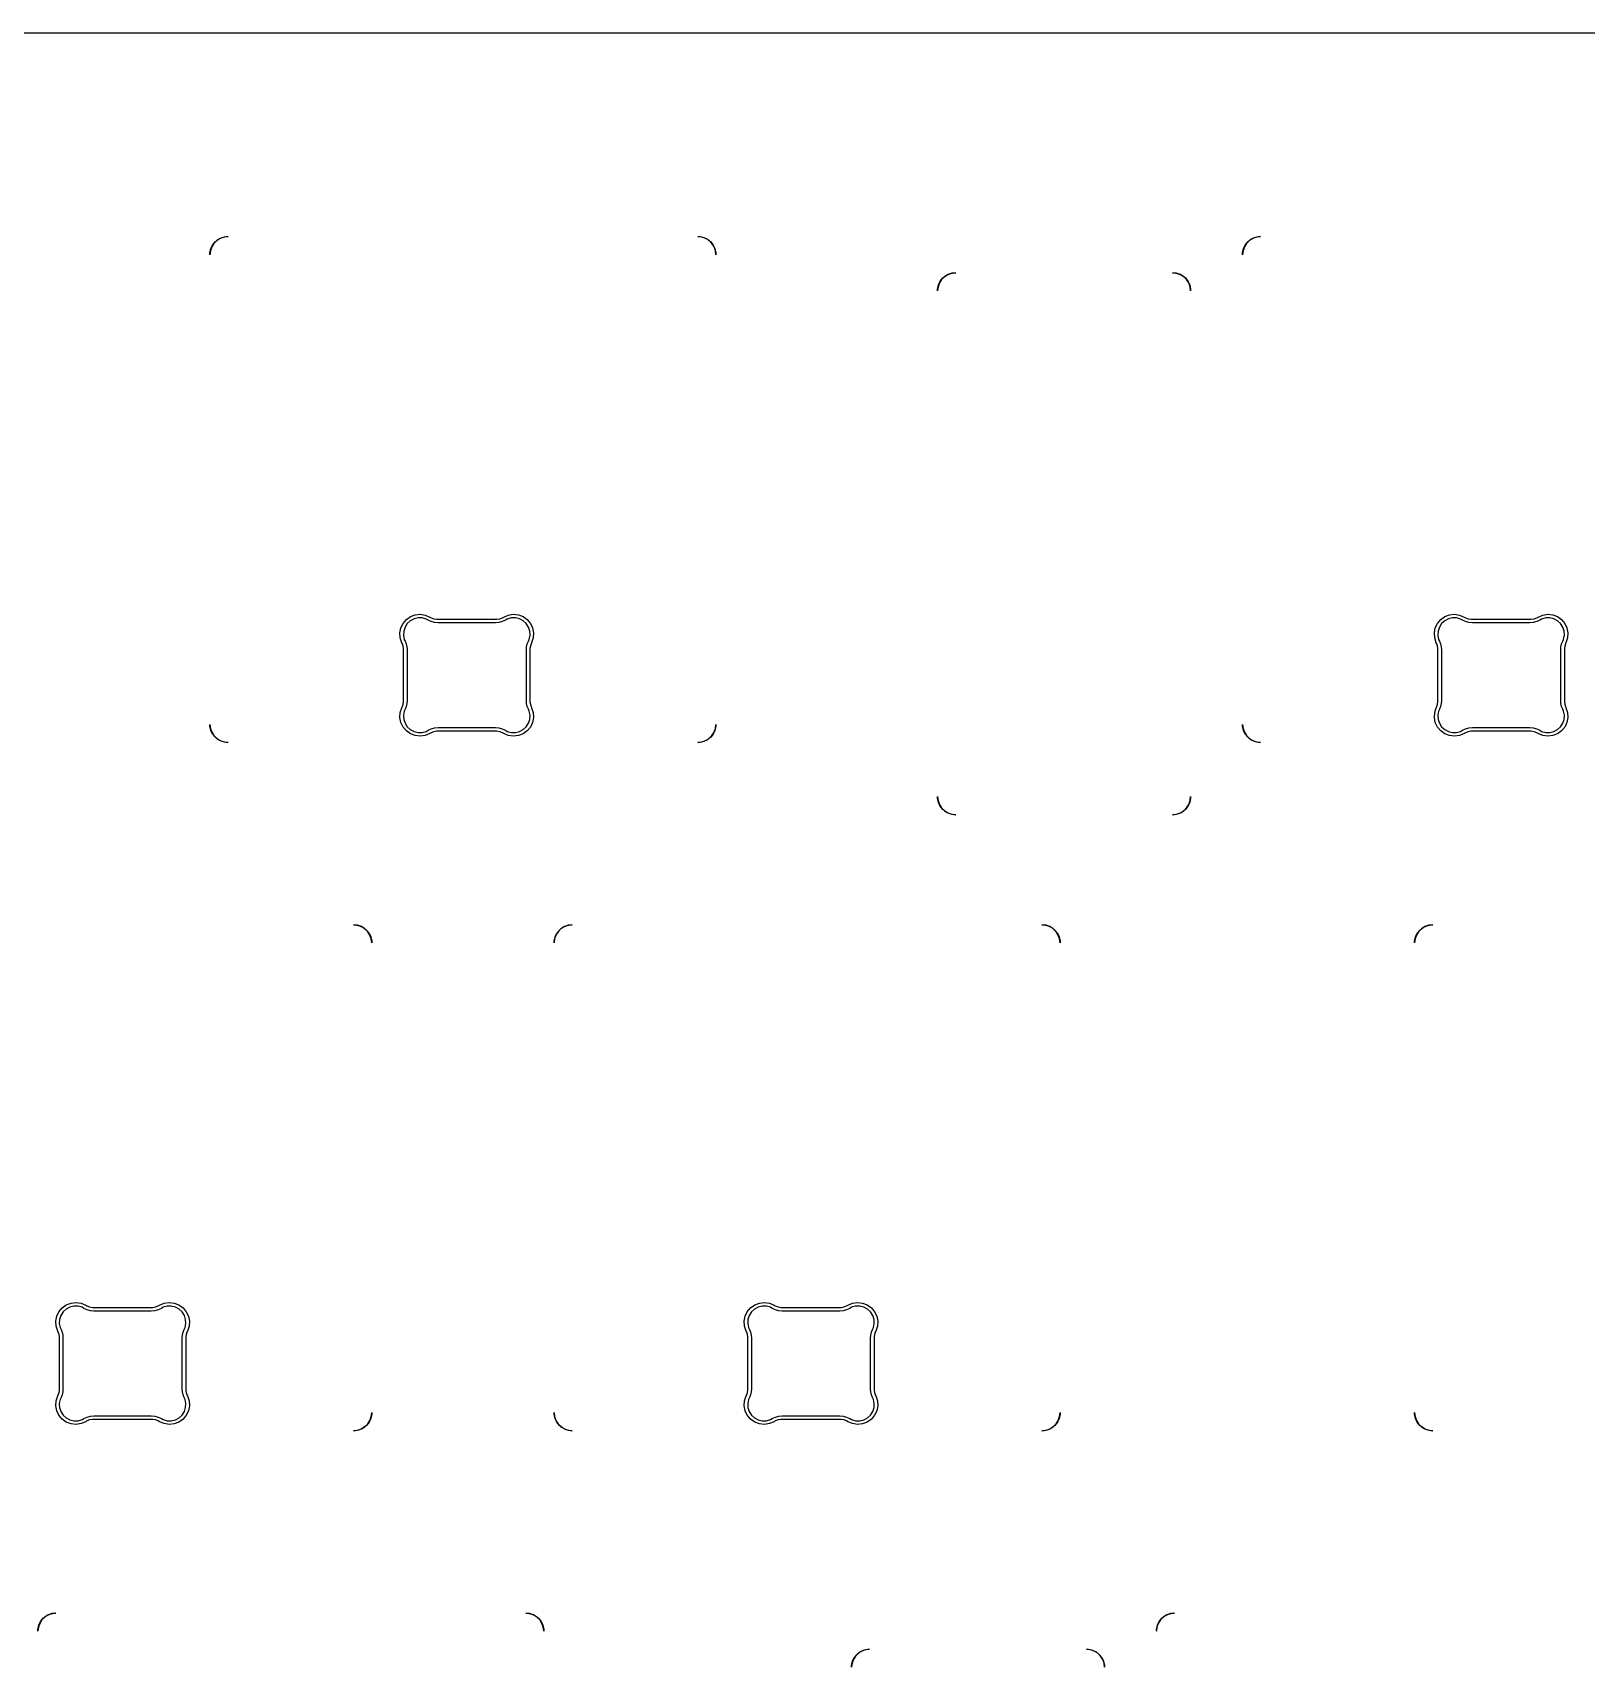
# Model space of a CAD drawing. Header units: millimetres. Extents: x -23 to 317, y -152 to -52.
# Drawn here: x 233.34 to 276.34, y -96.78 to -51.53 of the extents above; entities that cross this region are included whole.
import ezdxf

# ---------------------------------------------------------------- set-up
doc = ezdxf.new("R2010")
doc.units = ezdxf.units.MM
doc.layers.add('Edge.Cuts', color=40, linetype='CONTINUOUS', true_color=0xfabd2f)

msp = doc.modelspace()

# ---------------------------------------------------------------- linework, layer by layer
at = {"layer": 'Edge.Cuts', "linetype": 'CONTINUOUS'}
for p, q in [((-23.4, -51.535), (317.4, -51.535)), ((317.395, -51.545), (-23.395, -51.545)), ((238.275072, -57.513816), (238.323959, -57.412301)), ((238.359085, -57.368255), (238.299516, -57.463058)), ((238.323959, -57.412301), (238.39421, -57.32421)), ((238.438255, -57.289085), (238.359085, -57.368255)), ((238.39421, -57.32421), (238.482301, -57.253959)), ((238.533058, -57.229516), (238.438255, -57.289085)), ((238.482301, -57.253959), (238.583816, -57.205072)), ((238.63874, -57.192536), (238.533058, -57.229516)), ((238.583816, -57.205072), (238.693664, -57.18)), ((238.75, -57.18), (238.63874, -57.192536)), ((238.693664, -57.18), (238.75, -57.18)), ((251.86126, -57.192536), (251.75, -57.18)), ((251.75, -57.18), (251.806336, -57.18)), ((251.806336, -57.18), (251.916184, -57.205072)), ((251.966942, -57.229516), (251.86126, -57.192536)), ((251.916184, -57.205072), (252.017699, -57.253959)), ((252.061745, -57.289085), (251.966942, -57.229516)), ((252.017699, -57.253959), (252.10579, -57.32421)), ((252.140915, -57.368255), (252.061745, -57.289085)), ((252.10579, -57.32421), (252.176041, -57.412301)), ((252.200484, -57.463058), (252.140915, -57.368255)), ((252.176041, -57.412301), (252.224928, -57.513816)), ((266.850072, -57.513816), (266.898959, -57.412301)), ((266.934085, -57.368255), (266.874516, -57.463058)), ((266.898959, -57.412301), (266.96921, -57.32421)), ((267.013255, -57.289085), (266.934085, -57.368255)), ((266.96921, -57.32421), (267.057301, -57.253959)), ((267.108058, -57.229516), (267.013255, -57.289085)), ((267.057301, -57.253959), (267.158816, -57.205072)), ((267.21374, -57.192536), (267.108058, -57.229516)), ((267.158816, -57.205072), (267.268664, -57.18)), ((267.325, -57.18), (267.21374, -57.192536)), ((267.268664, -57.18), (267.325, -57.18)), ((238.25, -57.623664), (238.275072, -57.513816)), ((238.262536, -57.56874), (238.25, -57.68)), ((238.25, -57.68), (238.25, -57.623664)), ((238.299516, -57.463058), (238.262536, -57.56874)), ((252.237464, -57.56874), (252.200484, -57.463058)), ((252.224928, -57.513816), (252.25, -57.623664)), ((252.25, -57.68), (252.237464, -57.56874)), ((252.25, -57.623664), (252.25, -57.68)), ((266.825, -57.623664), (266.850072, -57.513816)), ((266.837536, -57.56874), (266.825, -57.68)), ((266.825, -57.68), (266.825, -57.623664)), ((266.874516, -57.463058), (266.837536, -57.56874)), ((258.460959, -58.412301), (258.53121, -58.32421)), ((258.575255, -58.289085), (258.496085, -58.368255)), ((258.53121, -58.32421), (258.619301, -58.253959)), ((258.670058, -58.229516), (258.575255, -58.289085)), ((258.619301, -58.253959), (258.720816, -58.205072)), ((258.77574, -58.192536), (258.670058, -58.229516)), ((258.720816, -58.205072), (258.830664, -58.18)), ((258.887, -58.18), (258.77574, -58.192536)), ((258.830664, -58.18), (258.887, -58.18)), ((264.99826, -58.192536), (264.887, -58.18)), ((264.887, -58.18), (264.943336, -58.18)), ((264.943336, -58.18), (265.053184, -58.205072)), ((265.103942, -58.229516), (264.99826, -58.192536)), ((265.053184, -58.205072), (265.154699, -58.253959)), ((265.198745, -58.289085), (265.103942, -58.229516)), ((265.154699, -58.253959), (265.24279, -58.32421)), ((265.277915, -58.368255), (265.198745, -58.289085)), ((265.24279, -58.32421), (265.313041, -58.412301)), ((258.387, -58.623664), (258.412072, -58.513816)), ((258.399536, -58.56874), (258.387, -58.68)), ((258.387, -58.68), (258.387, -58.623664)), ((258.436516, -58.463058), (258.399536, -58.56874)), ((258.412072, -58.513816), (258.460959, -58.412301)), ((258.496085, -58.368255), (258.436516, -58.463058)), ((265.337484, -58.463058), (265.277915, -58.368255)), ((265.313041, -58.412301), (265.361928, -58.513816)), ((265.374464, -58.56874), (265.337484, -58.463058)), ((265.361928, -58.513816), (265.387, -58.623664)), ((265.387, -58.68), (265.374464, -58.56874)), ((265.387, -58.623664), (265.387, -58.68)), ((243.594179, -67.886301), (243.684019, -67.77922)), ((243.684019, -67.77922), (243.79795, -67.698244)), ((243.794262, -67.813692), (243.709552, -67.89187)), ((243.895943, -67.759393), (243.794262, -67.813692)), ((243.79795, -67.698244), (243.928614, -67.648603)), ((244.008028, -67.732479), (243.895943, -67.759393)), ((243.928614, -67.648603), (244.067572, -67.633502)), ((244.123279, -67.734688), (244.008028, -67.732479)), ((244.067572, -67.633502), (244.205849, -67.653917)), ((244.23425, -67.765878), (244.123279, -67.734688)), ((244.205849, -67.653917), (244.334515, -67.70853)), ((244.284063, -67.79487), (244.23425, -67.765878)), ((244.371638, -67.836172), (244.284063, -67.79487)), ((244.334515, -67.70853), (244.368862, -67.72856)), ((244.368862, -67.72856), (244.443495, -67.756019)), ((244.465098, -67.861476), (244.371638, -67.836172)), ((244.443495, -67.756019), (244.521786, -67.769964)), ((244.561539, -67.869998), (244.465098, -67.861476)), ((244.521786, -67.769964), (244.561547, -67.769999)), ((244.561547, -67.769999), (244.56155, -67.77)), ((244.56155, -67.77), (246.150453, -67.77)), ((246.150453, -67.77), (246.190214, -67.769965)), ((246.246902, -67.861477), (246.150453, -67.87)), ((246.190214, -67.769965), (246.268505, -67.75602)), ((246.340362, -67.836173), (246.246902, -67.861477)), ((246.268505, -67.75602), (246.343138, -67.728561)), ((246.427937, -67.794871), (246.340362, -67.836173)), ((246.343138, -67.728561), (246.377485, -67.708531)), ((246.377485, -67.708531), (246.506151, -67.653918)), ((246.47775, -67.765879), (246.427937, -67.794871)), ((246.588721, -67.734689), (246.47775, -67.765879)), ((246.506151, -67.653918), (246.644428, -67.633503)), ((246.703971, -67.73248), (246.588721, -67.734689)), ((246.644428, -67.633503), (246.783386, -67.648604)), ((246.816057, -67.759394), (246.703971, -67.73248)), ((246.783386, -67.648604), (246.91405, -67.698245)), ((246.917738, -67.813693), (246.816057, -67.759394)), ((246.91405, -67.698245), (247.027981, -67.779221)), ((247.002448, -67.89187), (246.917738, -67.813693)), ((247.027981, -67.779221), (247.11782, -67.886302)), ((272.219179, -67.886301), (272.309019, -67.77922)), ((272.309019, -67.77922), (272.42295, -67.698244)), ((272.419262, -67.813692), (272.334552, -67.89187)), ((272.520943, -67.759393), (272.419262, -67.813692)), ((272.42295, -67.698244), (272.553614, -67.648603)), ((272.633028, -67.732479), (272.520943, -67.759393)), ((272.553614, -67.648603), (272.692572, -67.633502)), ((272.748279, -67.734688), (272.633028, -67.732479)), ((272.692572, -67.633502), (272.830849, -67.653917)), ((272.85925, -67.765878), (272.748279, -67.734688)), ((272.830849, -67.653917), (272.959515, -67.70853)), ((272.909063, -67.79487), (272.85925, -67.765878)), ((272.996638, -67.836172), (272.909063, -67.79487)), ((272.959515, -67.70853), (272.993862, -67.72856)), ((272.993862, -67.72856), (273.068495, -67.756019)), ((273.090098, -67.861476), (272.996638, -67.836172)), ((273.068495, -67.756019), (273.146786, -67.769964)), ((273.186539, -67.869998), (273.090098, -67.861476)), ((273.146786, -67.769964), (273.186547, -67.769999)), ((273.186547, -67.769999), (273.18655, -67.77)), ((273.18655, -67.77), (274.775453, -67.77)), ((274.775453, -67.77), (274.815214, -67.769965)), ((274.871902, -67.861477), (274.775453, -67.87)), ((274.815214, -67.769965), (274.893505, -67.75602)), ((274.965362, -67.836173), (274.871902, -67.861477)), ((274.893505, -67.75602), (274.968138, -67.728561)), ((275.052937, -67.794871), (274.965362, -67.836173)), ((274.968138, -67.728561), (275.002485, -67.708531)), ((275.002485, -67.708531), (275.131151, -67.653918)), ((275.10275, -67.765879), (275.052937, -67.794871)), ((275.213721, -67.734689), (275.10275, -67.765879)), ((275.131151, -67.653918), (275.269428, -67.633503)), ((275.328971, -67.73248), (275.213721, -67.734689)), ((275.269428, -67.633503), (275.408386, -67.648604)), ((275.441057, -67.759394), (275.328971, -67.73248)), ((275.408386, -67.648604), (275.53905, -67.698245)), ((275.542738, -67.813693), (275.441057, -67.759394)), ((275.53905, -67.698245), (275.652981, -67.779221)), ((275.627448, -67.89187), (275.542738, -67.813693)), ((275.652981, -67.779221), (275.74282, -67.886302)), ((243.508054, -68.149873), (243.534234, -68.01257)), ((243.517331, -68.289341), (243.508054, -68.149873)), ((243.561465, -68.421967), (243.517331, -68.289341)), ((243.534234, -68.01257), (243.594179, -67.886301)), ((243.611481, -68.098447), (243.604454, -68.213504)), ((243.604454, -68.213504), (243.626658, -68.326616)), ((243.647284, -67.988876), (243.611481, -68.098447)), ((243.709552, -67.89187), (243.647284, -67.988876)), ((244.561548, -67.87), (244.561539, -67.869998)), ((246.150453, -67.87), (244.561548, -67.87)), ((247.064715, -67.988877), (247.002448, -67.89187)), ((247.100519, -68.098447), (247.064715, -67.988877)), ((247.085342, -68.326616), (247.107546, -68.213504)), ((247.107546, -68.213504), (247.100519, -68.098447)), ((247.11782, -67.886302), (247.177766, -68.012571)), ((247.194669, -68.289341), (247.150536, -68.421967)), ((247.177766, -68.012571), (247.203946, -68.149873)), ((247.203946, -68.149873), (247.194669, -68.289341)), ((272.133054, -68.149873), (272.159234, -68.01257)), ((272.142331, -68.289341), (272.133054, -68.149873)), ((272.186465, -68.421967), (272.142331, -68.289341)), ((272.159234, -68.01257), (272.219179, -67.886301)), ((272.236481, -68.098447), (272.229454, -68.213504)), ((272.229454, -68.213504), (272.251658, -68.326616)), ((272.272284, -67.988876), (272.236481, -68.098447)), ((272.334552, -67.89187), (272.272284, -67.988876)), ((273.186548, -67.87), (273.186539, -67.869998)), ((274.775453, -67.87), (273.186548, -67.87)), ((275.689715, -67.988877), (275.627448, -67.89187)), ((275.725519, -68.098447), (275.689715, -67.988877)), ((275.710342, -68.326616), (275.732546, -68.213504)), ((275.732546, -68.213504), (275.725519, -68.098447)), ((275.74282, -67.886302), (275.802766, -68.012571)), ((275.819669, -68.289341), (275.775536, -68.421967)), ((275.802766, -68.012571), (275.828946, -68.149873)), ((275.828946, -68.149873), (275.819669, -68.289341)), ((243.576088, -68.452342), (243.561465, -68.421967)), ((243.595956, -68.516773), (243.576088, -68.452342)), ((243.606002, -68.583445), (243.595956, -68.516773)), ((243.606001, -68.617156), (243.606002, -68.583445)), ((243.606001, -68.617157), (243.606001, -68.617156)), ((243.606001, -70.022841), (243.606001, -68.617157)), ((243.626658, -68.326616), (243.651567, -68.378591)), ((243.651567, -68.378591), (243.681581, -68.455091)), ((243.681581, -68.455091), (243.699862, -68.535209)), ((243.699862, -68.535209), (243.706001, -68.617156)), ((243.706001, -68.617156), (243.706001, -68.617157)), ((243.706001, -68.617157), (243.706001, -70.022841)), ((247.005999, -68.617156), (247.012138, -68.535209)), ((247.005999, -68.617157), (247.005999, -68.617156)), ((247.005999, -70.022841), (247.005999, -68.617157)), ((247.012138, -68.535209), (247.030419, -68.455091)), ((247.030419, -68.455091), (247.060431, -68.378594)), ((247.060431, -68.378594), (247.060432, -68.378591)), ((247.060432, -68.378591), (247.085342, -68.326616)), ((247.116044, -68.516772), (247.105998, -68.583444)), ((247.105998, -68.583444), (247.105999, -68.617156)), ((247.105999, -68.617156), (247.105999, -68.617157)), ((247.105999, -68.617157), (247.105999, -70.022841)), ((247.135912, -68.452342), (247.116044, -68.516772)), ((247.150533, -68.421969), (247.135912, -68.452342)), ((247.150536, -68.421967), (247.150533, -68.421969)), ((272.201088, -68.452342), (272.186465, -68.421967)), ((272.220956, -68.516773), (272.201088, -68.452342)), ((272.231002, -68.583445), (272.220956, -68.516773)), ((272.231001, -68.617156), (272.231002, -68.583445)), ((272.231001, -68.617157), (272.231001, -68.617156)), ((272.231001, -70.022841), (272.231001, -68.617157)), ((272.251658, -68.326616), (272.276567, -68.378591)), ((272.276567, -68.378591), (272.306581, -68.455091)), ((272.306581, -68.455091), (272.324862, -68.535209)), ((272.324862, -68.535209), (272.331001, -68.617156)), ((272.331001, -68.617156), (272.331001, -68.617157)), ((272.331001, -68.617157), (272.331001, -70.022841)), ((275.630999, -68.617156), (275.637138, -68.535209)), ((275.630999, -68.617157), (275.630999, -68.617156)), ((275.630999, -70.022841), (275.630999, -68.617157)), ((275.637138, -68.535209), (275.655419, -68.455091)), ((275.655419, -68.455091), (275.685431, -68.378594)), ((275.685431, -68.378594), (275.685432, -68.378591)), ((275.685432, -68.378591), (275.710342, -68.326616)), ((275.741044, -68.516772), (275.730998, -68.583444)), ((275.730998, -68.583444), (275.730999, -68.617156)), ((275.730999, -68.617156), (275.730999, -68.617157)), ((275.730999, -68.617157), (275.730999, -70.022841)), ((275.760912, -68.452342), (275.741044, -68.516772)), ((275.775533, -68.421969), (275.760912, -68.452342)), ((275.775536, -68.421967), (275.775533, -68.421969)), ((243.576088, -70.187656), (243.595956, -70.123226)), ((243.595956, -70.123226), (243.606002, -70.056554)), ((243.606001, -70.022842), (243.606001, -70.022841)), ((243.606002, -70.056554), (243.606001, -70.022842)), ((243.699862, -70.104789), (243.681581, -70.184907)), ((243.706001, -70.022842), (243.699862, -70.104789)), ((243.706001, -70.022841), (243.706001, -70.022842)), ((247.012138, -70.104789), (247.005999, -70.022841)), ((247.030419, -70.184907), (247.012138, -70.104789)), ((247.105999, -70.022841), (247.105998, -70.056553)), ((247.105998, -70.056553), (247.116044, -70.123225)), ((247.116044, -70.123225), (247.135912, -70.187656)), ((272.201088, -70.187656), (272.220956, -70.123226)), ((272.220956, -70.123226), (272.231002, -70.056554)), ((272.231001, -70.022842), (272.231001, -70.022841)), ((272.231002, -70.056554), (272.231001, -70.022842)), ((272.324862, -70.104789), (272.306581, -70.184907)), ((272.331001, -70.022842), (272.324862, -70.104789)), ((272.331001, -70.022841), (272.331001, -70.022842)), ((275.637138, -70.104789), (275.630999, -70.022841)), ((275.655419, -70.184907), (275.637138, -70.104789)), ((275.730999, -70.022841), (275.730998, -70.056553)), ((275.730998, -70.056553), (275.741044, -70.123225)), ((275.741044, -70.123225), (275.760912, -70.187656)), ((243.508054, -70.490125), (243.517331, -70.350657)), ((243.534234, -70.627427), (243.508054, -70.490125)), ((243.517331, -70.350657), (243.561464, -70.218031)), ((243.561464, -70.218031), (243.561466, -70.218028)), ((243.561466, -70.218028), (243.576088, -70.187656)), ((243.626658, -70.313381), (243.604454, -70.426494)), ((243.604454, -70.426494), (243.611482, -70.541551)), ((243.611482, -70.541551), (243.647285, -70.651121)), ((243.651568, -70.261407), (243.626658, -70.313381)), ((243.681581, -70.184907), (243.651568, -70.261403)), ((243.651568, -70.261403), (243.651568, -70.261407)), ((247.060433, -70.261406), (247.030419, -70.184907)), ((247.085343, -70.313381), (247.060433, -70.261406)), ((247.064717, -70.651121), (247.10052, -70.541551)), ((247.107547, -70.426494), (247.085343, -70.313381)), ((247.10052, -70.541551), (247.107547, -70.426494)), ((247.135912, -70.187656), (247.150534, -70.218028)), ((247.150534, -70.218028), (247.150535, -70.21803)), ((247.150535, -70.21803), (247.19467, -70.350656)), ((247.203947, -70.490124), (247.177767, -70.627427)), ((247.19467, -70.350656), (247.203947, -70.490124)), ((272.133054, -70.490125), (272.142331, -70.350657)), ((272.159234, -70.627427), (272.133054, -70.490125)), ((272.142331, -70.350657), (272.186464, -70.218031)), ((272.186464, -70.218031), (272.186466, -70.218028)), ((272.186466, -70.218028), (272.201088, -70.187656)), ((272.251658, -70.313381), (272.229454, -70.426494)), ((272.229454, -70.426494), (272.236482, -70.541551)), ((272.236482, -70.541551), (272.272285, -70.651121)), ((272.276568, -70.261407), (272.251658, -70.313381)), ((272.306581, -70.184907), (272.276568, -70.261403)), ((272.276568, -70.261403), (272.276568, -70.261407)), ((275.685433, -70.261406), (275.655419, -70.184907)), ((275.710343, -70.313381), (275.685433, -70.261406)), ((275.689717, -70.651121), (275.72552, -70.541551)), ((275.732547, -70.426494), (275.710343, -70.313381)), ((275.72552, -70.541551), (275.732547, -70.426494)), ((275.760912, -70.187656), (275.775534, -70.218028)), ((275.775534, -70.218028), (275.775535, -70.21803)), ((275.775535, -70.21803), (275.81967, -70.350656)), ((275.828947, -70.490124), (275.802767, -70.627427)), ((275.81967, -70.350656), (275.828947, -70.490124)), ((238.25, -70.736336), (238.25, -70.68)), ((238.25, -70.68), (238.262536, -70.79126)), ((238.275072, -70.846184), (238.25, -70.736336)), ((238.262536, -70.79126), (238.299516, -70.896942)), ((238.323959, -70.947699), (238.275072, -70.846184)), ((238.299516, -70.896942), (238.359085, -70.991745)), ((238.39421, -71.03579), (238.323959, -70.947699)), ((238.359085, -70.991745), (238.438255, -71.070915)), ((243.59418, -70.753696), (243.534234, -70.627427)), ((243.68402, -70.860776), (243.59418, -70.753696)), ((243.647285, -70.651121), (243.709553, -70.748127)), ((243.79795, -70.941752), (243.68402, -70.860776)), ((243.709553, -70.748127), (243.794262, -70.826304)), ((243.794262, -70.826304), (243.895944, -70.880603)), ((243.928614, -70.991394), (243.79795, -70.941752)), ((243.895944, -70.880603), (244.008029, -70.907517)), ((244.067572, -71.006494), (243.928614, -70.991394)), ((244.008029, -70.907517), (244.123279, -70.905308)), ((244.205849, -70.986079), (244.067572, -71.006494)), ((244.123279, -70.905308), (244.23425, -70.874118)), ((244.334504, -70.93147), (244.205849, -70.986079)), ((244.23425, -70.874118), (244.284063, -70.845126)), ((244.284063, -70.845126), (244.284072, -70.845123)), ((244.284072, -70.845123), (244.371639, -70.803826)), ((244.334516, -70.931468), (244.334504, -70.93147)), ((244.368863, -70.911438), (244.334516, -70.931468)), ((244.443496, -70.883979), (244.368863, -70.911438)), ((244.371639, -70.803826), (244.465099, -70.778522)), ((244.521787, -70.870034), (244.443496, -70.883979)), ((244.465099, -70.778522), (244.561548, -70.769999)), ((244.561548, -70.869999), (244.521787, -70.870034)), ((244.561548, -70.769999), (246.150452, -70.769999)), ((246.150452, -70.869999), (244.561548, -70.869999)), ((246.150452, -70.769999), (246.246902, -70.778522)), ((246.190214, -70.870033), (246.150452, -70.869999)), ((246.268505, -70.883979), (246.190214, -70.870033)), ((246.246902, -70.778522), (246.340362, -70.803826)), ((246.343138, -70.911438), (246.268505, -70.883979)), ((246.340362, -70.803826), (246.427937, -70.845128)), ((246.377485, -70.931468), (246.343138, -70.911438)), ((246.506151, -70.986081), (246.377485, -70.931468)), ((246.427937, -70.845128), (246.47775, -70.87412)), ((246.47775, -70.87412), (246.588722, -70.90531)), ((246.644428, -71.006496), (246.506151, -70.986081)), ((246.588722, -70.90531), (246.703972, -70.90752)), ((246.783387, -70.991396), (246.644428, -71.006496)), ((246.703972, -70.90752), (246.816058, -70.880605)), ((246.914051, -70.941754), (246.783387, -70.991396)), ((246.816058, -70.880605), (246.917739, -70.826306)), ((247.027982, -70.860778), (246.914051, -70.941754)), ((246.917739, -70.826306), (247.002449, -70.748128)), ((247.002449, -70.748128), (247.064717, -70.651121)), ((247.117822, -70.753697), (247.027982, -70.860778)), ((247.177767, -70.627427), (247.117822, -70.753697)), ((252.061745, -71.070915), (252.140915, -70.991745)), ((252.176041, -70.947699), (252.10579, -71.03579)), ((252.140915, -70.991745), (252.200484, -70.896942)), ((252.224928, -70.846184), (252.176041, -70.947699)), ((252.200484, -70.896942), (252.237464, -70.79126)), ((252.25, -70.736336), (252.224928, -70.846184)), ((252.237464, -70.79126), (252.25, -70.68)), ((252.25, -70.68), (252.25, -70.736336)), ((266.825, -70.736336), (266.825, -70.68)), ((266.825, -70.68), (266.837536, -70.79126)), ((266.850072, -70.846184), (266.825, -70.736336)), ((266.837536, -70.79126), (266.874516, -70.896942)), ((266.898959, -70.947699), (266.850072, -70.846184)), ((266.874516, -70.896942), (266.934085, -70.991745)), ((266.96921, -71.03579), (266.898959, -70.947699)), ((266.934085, -70.991745), (267.013255, -71.070915)), ((272.21918, -70.753696), (272.159234, -70.627427)), ((272.30902, -70.860776), (272.21918, -70.753696)), ((272.272285, -70.651121), (272.334553, -70.748127)), ((272.42295, -70.941752), (272.30902, -70.860776)), ((272.334553, -70.748127), (272.419262, -70.826304)), ((272.419262, -70.826304), (272.520944, -70.880603)), ((272.553614, -70.991394), (272.42295, -70.941752)), ((272.520944, -70.880603), (272.633029, -70.907517)), ((272.692572, -71.006494), (272.553614, -70.991394)), ((272.633029, -70.907517), (272.748279, -70.905308)), ((272.830849, -70.986079), (272.692572, -71.006494)), ((272.748279, -70.905308), (272.85925, -70.874118)), ((272.959504, -70.93147), (272.830849, -70.986079)), ((272.85925, -70.874118), (272.909063, -70.845126)), ((272.909063, -70.845126), (272.909072, -70.845123)), ((272.909072, -70.845123), (272.996639, -70.803826)), ((272.959516, -70.931468), (272.959504, -70.93147)), ((272.993863, -70.911438), (272.959516, -70.931468)), ((273.068496, -70.883979), (272.993863, -70.911438)), ((272.996639, -70.803826), (273.090099, -70.778522)), ((273.146787, -70.870034), (273.068496, -70.883979)), ((273.090099, -70.778522), (273.186548, -70.769999)), ((273.186548, -70.869999), (273.146787, -70.870034)), ((273.186548, -70.769999), (274.775452, -70.769999)), ((274.775452, -70.869999), (273.186548, -70.869999)), ((274.775452, -70.769999), (274.871902, -70.778522)), ((274.815214, -70.870033), (274.775452, -70.869999)), ((274.893505, -70.883979), (274.815214, -70.870033)), ((274.871902, -70.778522), (274.965362, -70.803826)), ((274.968138, -70.911438), (274.893505, -70.883979)), ((274.965362, -70.803826), (275.052937, -70.845128)), ((275.002485, -70.931468), (274.968138, -70.911438)), ((275.131151, -70.986081), (275.002485, -70.931468)), ((275.052937, -70.845128), (275.10275, -70.87412)), ((275.10275, -70.87412), (275.213722, -70.90531)), ((275.269428, -71.006496), (275.131151, -70.986081)), ((275.213722, -70.90531), (275.328972, -70.90752)), ((275.408387, -70.991396), (275.269428, -71.006496)), ((275.328972, -70.90752), (275.441058, -70.880605)), ((275.539051, -70.941754), (275.408387, -70.991396)), ((275.441058, -70.880605), (275.542739, -70.826306)), ((275.652982, -70.860778), (275.539051, -70.941754)), ((275.542739, -70.826306), (275.627449, -70.748128)), ((275.627449, -70.748128), (275.689717, -70.651121)), ((275.742822, -70.753697), (275.652982, -70.860778)), ((275.802767, -70.627427), (275.742822, -70.753697)), ((238.482301, -71.106041), (238.39421, -71.03579)), ((238.438255, -71.070915), (238.533058, -71.130484)), ((238.583816, -71.154928), (238.482301, -71.106041)), ((238.533058, -71.130484), (238.63874, -71.167464)), ((238.693664, -71.18), (238.583816, -71.154928)), ((238.63874, -71.167464), (238.75, -71.18)), ((238.75, -71.18), (238.693664, -71.18)), ((251.75, -71.18), (251.86126, -71.167464)), ((251.806336, -71.18), (251.75, -71.18)), ((251.916184, -71.154928), (251.806336, -71.18)), ((251.86126, -71.167464), (251.966942, -71.130484)), ((252.017699, -71.106041), (251.916184, -71.154928)), ((251.966942, -71.130484), (252.061745, -71.070915)), ((252.10579, -71.03579), (252.017699, -71.106041)), ((267.057301, -71.106041), (266.96921, -71.03579)), ((267.013255, -71.070915), (267.108058, -71.130484)), ((267.158816, -71.154928), (267.057301, -71.106041)), ((267.108058, -71.130484), (267.21374, -71.167464)), ((267.268664, -71.18), (267.158816, -71.154928)), ((267.21374, -71.167464), (267.325, -71.18)), ((267.325, -71.18), (267.268664, -71.18)), ((258.387, -72.736336), (258.387, -72.68)), ((258.387, -72.68), (258.399536, -72.79126)), ((258.412072, -72.846184), (258.387, -72.736336)), ((258.399536, -72.79126), (258.436516, -72.896942)), ((265.337484, -72.896942), (265.374464, -72.79126)), ((265.387, -72.736336), (265.361928, -72.846184)), ((265.374464, -72.79126), (265.387, -72.68)), ((265.387, -72.68), (265.387, -72.736336)), ((258.460959, -72.947699), (258.412072, -72.846184)), ((258.436516, -72.896942), (258.496085, -72.991745)), ((258.53121, -73.03579), (258.460959, -72.947699)), ((258.496085, -72.991745), (258.575255, -73.070915)), ((258.619301, -73.106041), (258.53121, -73.03579)), ((258.575255, -73.070915), (258.670058, -73.130484)), ((258.720816, -73.154928), (258.619301, -73.106041)), ((258.670058, -73.130484), (258.77574, -73.167464)), ((258.830664, -73.18), (258.720816, -73.154928)), ((258.77574, -73.167464), (258.887, -73.18)), ((258.887, -73.18), (258.830664, -73.18)), ((264.887, -73.18), (264.99826, -73.167464)), ((264.943336, -73.18), (264.887, -73.18)), ((265.053184, -73.154928), (264.943336, -73.18)), ((264.99826, -73.167464), (265.103942, -73.130484)), ((265.154699, -73.106041), (265.053184, -73.154928)), ((265.103942, -73.130484), (265.198745, -73.070915)), ((265.24279, -73.03579), (265.154699, -73.106041)), ((265.198745, -73.070915), (265.277915, -72.991745)), ((265.313041, -72.947699), (265.24279, -73.03579)), ((265.277915, -72.991745), (265.337484, -72.896942)), ((265.361928, -72.846184), (265.313041, -72.947699)), ((242.33626, -76.242536), (242.225, -76.23)), ((242.225, -76.23), (242.281336, -76.23)), ((242.281336, -76.23), (242.391184, -76.255072)), ((242.441942, -76.279516), (242.33626, -76.242536)), ((242.391184, -76.255072), (242.492699, -76.303959)), ((242.536745, -76.339085), (242.441942, -76.279516)), ((242.492699, -76.303959), (242.58079, -76.37421)), ((242.615915, -76.418255), (242.536745, -76.339085)), ((242.58079, -76.37421), (242.651041, -76.462301)), ((242.675484, -76.513058), (242.615915, -76.418255)), ((242.651041, -76.462301), (242.699928, -76.563816)), ((247.800072, -76.563816), (247.848959, -76.462301)), ((247.884085, -76.418255), (247.824516, -76.513058)), ((247.848959, -76.462301), (247.91921, -76.37421)), ((247.963255, -76.339085), (247.884085, -76.418255)), ((247.91921, -76.37421), (248.007301, -76.303959)), ((248.058058, -76.279516), (247.963255, -76.339085)), ((248.007301, -76.303959), (248.108816, -76.255072)), ((248.16374, -76.242536), (248.058058, -76.279516)), ((248.108816, -76.255072), (248.218664, -76.23)), ((248.275, -76.23), (248.16374, -76.242536)), ((248.218664, -76.23), (248.275, -76.23)), ((261.38626, -76.242536), (261.275, -76.23)), ((261.275, -76.23), (261.331336, -76.23)), ((261.331336, -76.23), (261.441184, -76.255072)), ((261.491942, -76.279516), (261.38626, -76.242536)), ((261.441184, -76.255072), (261.542699, -76.303959)), ((261.586745, -76.339085), (261.491942, -76.279516)), ((261.542699, -76.303959), (261.63079, -76.37421)), ((261.665915, -76.418255), (261.586745, -76.339085)), ((261.63079, -76.37421), (261.701041, -76.462301)), ((261.725484, -76.513058), (261.665915, -76.418255)), ((261.701041, -76.462301), (261.749928, -76.563816)), ((271.612572, -76.563816), (271.661459, -76.462301)), ((271.696585, -76.418255), (271.637016, -76.513058)), ((271.661459, -76.462301), (271.73171, -76.37421)), ((271.775755, -76.339085), (271.696585, -76.418255)), ((271.73171, -76.37421), (271.819801, -76.303959)), ((271.870558, -76.279516), (271.775755, -76.339085)), ((271.819801, -76.303959), (271.921316, -76.255072)), ((271.97624, -76.242536), (271.870558, -76.279516)), ((271.921316, -76.255072), (272.031164, -76.23)), ((272.0875, -76.23), (271.97624, -76.242536)), ((272.031164, -76.23), (272.0875, -76.23)), ((242.712464, -76.61874), (242.675484, -76.513058)), ((242.699928, -76.563816), (242.725, -76.673664)), ((242.725, -76.73), (242.712464, -76.61874)), ((242.725, -76.673664), (242.725, -76.73)), ((247.775, -76.673664), (247.800072, -76.563816)), ((247.787536, -76.61874), (247.775, -76.73)), ((247.775, -76.73), (247.775, -76.673664)), ((247.824516, -76.513058), (247.787536, -76.61874)), ((261.762464, -76.61874), (261.725484, -76.513058)), ((261.749928, -76.563816), (261.775, -76.673664)), ((261.775, -76.73), (261.762464, -76.61874)), ((261.775, -76.673664), (261.775, -76.73)), ((271.5875, -76.673664), (271.612572, -76.563816)), ((271.600036, -76.61874), (271.5875, -76.73)), ((271.5875, -76.73), (271.5875, -76.673664)), ((271.637016, -76.513058), (271.600036, -76.61874)), ((234.070179, -86.936301), (234.160019, -86.82922)), ((234.160019, -86.82922), (234.27395, -86.748244)), ((234.270262, -86.863692), (234.185552, -86.94187)), ((234.371943, -86.809393), (234.270262, -86.863692)), ((234.27395, -86.748244), (234.404614, -86.698603)), ((234.484028, -86.782479), (234.371943, -86.809393)), ((234.404614, -86.698603), (234.543572, -86.683502)), ((234.599279, -86.784688), (234.484028, -86.782479)), ((234.543572, -86.683502), (234.681849, -86.703917)), ((234.71025, -86.815878), (234.599279, -86.784688)), ((234.681849, -86.703917), (234.810515, -86.75853)), ((234.760063, -86.84487), (234.71025, -86.815878)), ((234.847638, -86.886172), (234.760063, -86.84487)), ((234.810515, -86.75853), (234.844862, -86.77856)), ((234.844862, -86.77856), (234.919495, -86.806019)), ((234.919495, -86.806019), (234.997786, -86.819964)), ((234.997786, -86.819964), (235.037547, -86.819999)), ((235.037547, -86.819999), (235.03755, -86.82)), ((235.03755, -86.82), (236.626453, -86.82)), ((236.626453, -86.82), (236.666214, -86.819965)), ((236.666214, -86.819965), (236.744505, -86.80602)), ((236.744505, -86.80602), (236.819138, -86.778561)), ((236.903937, -86.844871), (236.816362, -86.886173)), ((236.819138, -86.778561), (236.853485, -86.758531)), ((236.853485, -86.758531), (236.982151, -86.703918)), ((236.95375, -86.815879), (236.903937, -86.844871)), ((237.064721, -86.784689), (236.95375, -86.815879)), ((236.982151, -86.703918), (237.120428, -86.683503)), ((237.179971, -86.78248), (237.064721, -86.784689)), ((237.120428, -86.683503), (237.259386, -86.698604)), ((237.292057, -86.809394), (237.179971, -86.78248)), ((237.259386, -86.698604), (237.39005, -86.748245)), ((237.393738, -86.863693), (237.292057, -86.809394)), ((237.39005, -86.748245), (237.503981, -86.829221)), ((237.478448, -86.94187), (237.393738, -86.863693)), ((237.503981, -86.829221), (237.59382, -86.936302)), ((253.120179, -86.936301), (253.210019, -86.82922)), ((253.210019, -86.82922), (253.32395, -86.748244)), ((253.320262, -86.863692), (253.235552, -86.94187)), ((253.421943, -86.809393), (253.320262, -86.863692)), ((253.32395, -86.748244), (253.454614, -86.698603)), ((253.534028, -86.782479), (253.421943, -86.809393)), ((253.454614, -86.698603), (253.593572, -86.683502)), ((253.649279, -86.784688), (253.534028, -86.782479)), ((253.593572, -86.683502), (253.731849, -86.703917)), ((253.76025, -86.815878), (253.649279, -86.784688)), ((253.731849, -86.703917), (253.860515, -86.75853)), ((253.810063, -86.84487), (253.76025, -86.815878)), ((253.897638, -86.886172), (253.810063, -86.84487)), ((253.860515, -86.75853), (253.894862, -86.77856)), ((253.894862, -86.77856), (253.969495, -86.806019)), ((253.969495, -86.806019), (254.047786, -86.819964)), ((254.047786, -86.819964), (254.087547, -86.819999)), ((254.087547, -86.819999), (254.08755, -86.82)), ((254.08755, -86.82), (255.676453, -86.82)), ((255.676453, -86.82), (255.716214, -86.819965)), ((255.716214, -86.819965), (255.794505, -86.80602)), ((255.794505, -86.80602), (255.869138, -86.778561)), ((255.953937, -86.844871), (255.866362, -86.886173)), ((255.869138, -86.778561), (255.903485, -86.758531)), ((255.903485, -86.758531), (256.032151, -86.703918)), ((256.00375, -86.815879), (255.953937, -86.844871)), ((256.114721, -86.784689), (256.00375, -86.815879)), ((256.032151, -86.703918), (256.170428, -86.683503)), ((256.229971, -86.78248), (256.114721, -86.784689)), ((256.170428, -86.683503), (256.309386, -86.698604)), ((256.342057, -86.809394), (256.229971, -86.78248)), ((256.309386, -86.698604), (256.44005, -86.748245)), ((256.443738, -86.863693), (256.342057, -86.809394)), ((256.44005, -86.748245), (256.553981, -86.829221)), ((256.528448, -86.94187), (256.443738, -86.863693)), ((256.553981, -86.829221), (256.64382, -86.936302)), ((233.984054, -87.199873), (234.010234, -87.06257)), ((233.993331, -87.339341), (233.984054, -87.199873)), ((234.010234, -87.06257), (234.070179, -86.936301)), ((234.087481, -87.148447), (234.080454, -87.263504)), ((234.080454, -87.263504), (234.102658, -87.376616)), ((234.123284, -87.038876), (234.087481, -87.148447)), ((234.185552, -86.94187), (234.123284, -87.038876)), ((234.941098, -86.911476), (234.847638, -86.886172)), ((235.037539, -86.919998), (234.941098, -86.911476)), ((235.037548, -86.92), (235.037539, -86.919998)), ((236.626453, -86.92), (235.037548, -86.92)), ((236.722902, -86.911477), (236.626453, -86.92)), ((236.816362, -86.886173), (236.722902, -86.911477)), ((237.540715, -87.038877), (237.478448, -86.94187)), ((237.576519, -87.148447), (237.540715, -87.038877)), ((237.561342, -87.376616), (237.583546, -87.263504)), ((237.583546, -87.263504), (237.576519, -87.148447)), ((237.59382, -86.936302), (237.653766, -87.062571)), ((237.653766, -87.062571), (237.679946, -87.199873)), ((237.679946, -87.199873), (237.670669, -87.339341)), ((253.034054, -87.199873), (253.060234, -87.06257)), ((253.043331, -87.339341), (253.034054, -87.199873)), ((253.060234, -87.06257), (253.120179, -86.936301)), ((253.137481, -87.148447), (253.130454, -87.263504)), ((253.130454, -87.263504), (253.152658, -87.376616)), ((253.173284, -87.038876), (253.137481, -87.148447)), ((253.235552, -86.94187), (253.173284, -87.038876)), ((253.991098, -86.911476), (253.897638, -86.886172)), ((254.087539, -86.919998), (253.991098, -86.911476)), ((254.087548, -86.92), (254.087539, -86.919998)), ((255.676453, -86.92), (254.087548, -86.92)), ((255.772902, -86.911477), (255.676453, -86.92)), ((255.866362, -86.886173), (255.772902, -86.911477)), ((256.590715, -87.038877), (256.528448, -86.94187)), ((256.626519, -87.148447), (256.590715, -87.038877)), ((256.611342, -87.376616), (256.633546, -87.263504)), ((256.633546, -87.263504), (256.626519, -87.148447)), ((256.64382, -86.936302), (256.703766, -87.062571)), ((256.703766, -87.062571), (256.729946, -87.199873)), ((256.729946, -87.199873), (256.720669, -87.339341)), ((234.037465, -87.471967), (233.993331, -87.339341)), ((234.052088, -87.502342), (234.037465, -87.471967)), ((234.071956, -87.566773), (234.052088, -87.502342)), ((234.082002, -87.633445), (234.071956, -87.566773)), ((234.082001, -87.667156), (234.082002, -87.633445)), ((234.082001, -87.667157), (234.082001, -87.667156)), ((234.082001, -89.072841), (234.082001, -87.667157)), ((234.102658, -87.376616), (234.127567, -87.428591)), ((234.127567, -87.428591), (234.157581, -87.505091)), ((234.157581, -87.505091), (234.175862, -87.585209)), ((234.175862, -87.585209), (234.182001, -87.667156)), ((234.182001, -87.667156), (234.182001, -87.667157)), ((234.182001, -87.667157), (234.182001, -89.072841)), ((237.481999, -87.667156), (237.488138, -87.585209)), ((237.481999, -87.667157), (237.481999, -87.667156)), ((237.481999, -89.072841), (237.481999, -87.667157)), ((237.488138, -87.585209), (237.506419, -87.505091)), ((237.506419, -87.505091), (237.536431, -87.428594)), ((237.536431, -87.428594), (237.536432, -87.428591)), ((237.536432, -87.428591), (237.561342, -87.376616)), ((237.592044, -87.566772), (237.581998, -87.633444)), ((237.581998, -87.633444), (237.581999, -87.667156)), ((237.581999, -87.667156), (237.581999, -87.667157)), ((237.581999, -87.667157), (237.581999, -89.072841)), ((237.611912, -87.502342), (237.592044, -87.566772)), ((237.626533, -87.471969), (237.611912, -87.502342)), ((237.626536, -87.471967), (237.626533, -87.471969)), ((237.670669, -87.339341), (237.626536, -87.471967)), ((253.087465, -87.471967), (253.043331, -87.339341)), ((253.102088, -87.502342), (253.087465, -87.471967)), ((253.121956, -87.566773), (253.102088, -87.502342)), ((253.132002, -87.633445), (253.121956, -87.566773)), ((253.132001, -87.667156), (253.132002, -87.633445)), ((253.132001, -87.667157), (253.132001, -87.667156)), ((253.132001, -89.072841), (253.132001, -87.667157)), ((253.152658, -87.376616), (253.177567, -87.428591)), ((253.177567, -87.428591), (253.207581, -87.505091)), ((253.207581, -87.505091), (253.225862, -87.585209)), ((253.225862, -87.585209), (253.232001, -87.667156)), ((253.232001, -87.667156), (253.232001, -87.667157)), ((253.232001, -87.667157), (253.232001, -89.072841)), ((256.531999, -87.667156), (256.538138, -87.585209)), ((256.531999, -87.667157), (256.531999, -87.667156)), ((256.531999, -89.072841), (256.531999, -87.667157)), ((256.538138, -87.585209), (256.556419, -87.505091)), ((256.556419, -87.505091), (256.586431, -87.428594)), ((256.586431, -87.428594), (256.586432, -87.428591)), ((256.586432, -87.428591), (256.611342, -87.376616)), ((256.642044, -87.566772), (256.631998, -87.633444)), ((256.631998, -87.633444), (256.631999, -87.667156)), ((256.631999, -87.667156), (256.631999, -87.667157)), ((256.631999, -87.667157), (256.631999, -89.072841)), ((256.661912, -87.502342), (256.642044, -87.566772)), ((256.676533, -87.471969), (256.661912, -87.502342)), ((256.676536, -87.471967), (256.676533, -87.471969)), ((256.720669, -87.339341), (256.676536, -87.471967)), ((234.071956, -89.173226), (234.082002, -89.106554)), ((234.082001, -89.072842), (234.082001, -89.072841)), ((234.082002, -89.106554), (234.082001, -89.072842)), ((234.182001, -89.072842), (234.175862, -89.154789)), ((234.182001, -89.072841), (234.182001, -89.072842)), ((237.488138, -89.154789), (237.481999, -89.072841)), ((237.581999, -89.072841), (237.581998, -89.106553)), ((237.581998, -89.106553), (237.592044, -89.173225)), ((253.121956, -89.173226), (253.132002, -89.106554)), ((253.132001, -89.072842), (253.132001, -89.072841)), ((253.132002, -89.106554), (253.132001, -89.072842)), ((253.232001, -89.072842), (253.225862, -89.154789)), ((253.232001, -89.072841), (253.232001, -89.072842)), ((256.538138, -89.154789), (256.531999, -89.072841)), ((256.631999, -89.072841), (256.631998, -89.106553)), ((256.631998, -89.106553), (256.642044, -89.173225)), ((233.984054, -89.540125), (233.993331, -89.400657)), ((234.010234, -89.677427), (233.984054, -89.540125)), ((233.993331, -89.400657), (234.037464, -89.268031)), ((234.037464, -89.268031), (234.037466, -89.268028)), ((234.037466, -89.268028), (234.052088, -89.237656)), ((234.052088, -89.237656), (234.071956, -89.173226)), ((234.102658, -89.363381), (234.080454, -89.476494)), ((234.080454, -89.476494), (234.087482, -89.591551)), ((234.127568, -89.311407), (234.102658, -89.363381)), ((234.157581, -89.234907), (234.127568, -89.311403)), ((234.127568, -89.311403), (234.127568, -89.311407)), ((234.175862, -89.154789), (234.157581, -89.234907)), ((237.506419, -89.234907), (237.488138, -89.154789)), ((237.536433, -89.311406), (237.506419, -89.234907)), ((237.561343, -89.363381), (237.536433, -89.311406)), ((237.583547, -89.476494), (237.561343, -89.363381)), ((237.57652, -89.591551), (237.583547, -89.476494)), ((237.592044, -89.173225), (237.611912, -89.237656)), ((237.611912, -89.237656), (237.626534, -89.268028)), ((237.626534, -89.268028), (237.626535, -89.26803)), ((237.626535, -89.26803), (237.67067, -89.400656)), ((237.679947, -89.540124), (237.653767, -89.677427)), ((237.67067, -89.400656), (237.679947, -89.540124)), ((253.034054, -89.540125), (253.043331, -89.400657)), ((253.060234, -89.677427), (253.034054, -89.540125)), ((253.043331, -89.400657), (253.087464, -89.268031)), ((253.087464, -89.268031), (253.087466, -89.268028)), ((253.087466, -89.268028), (253.102088, -89.237656)), ((253.102088, -89.237656), (253.121956, -89.173226)), ((253.152658, -89.363381), (253.130454, -89.476494)), ((253.130454, -89.476494), (253.137482, -89.591551)), ((253.177568, -89.311407), (253.152658, -89.363381)), ((253.207581, -89.234907), (253.177568, -89.311403)), ((253.177568, -89.311403), (253.177568, -89.311407)), ((253.225862, -89.154789), (253.207581, -89.234907)), ((256.556419, -89.234907), (256.538138, -89.154789)), ((256.586433, -89.311406), (256.556419, -89.234907)), ((256.611343, -89.363381), (256.586433, -89.311406)), ((256.633547, -89.476494), (256.611343, -89.363381)), ((256.62652, -89.591551), (256.633547, -89.476494)), ((256.642044, -89.173225), (256.661912, -89.237656)), ((256.661912, -89.237656), (256.676534, -89.268028)), ((256.676534, -89.268028), (256.676535, -89.26803)), ((256.676535, -89.26803), (256.72067, -89.400656)), ((256.729947, -89.540124), (256.703767, -89.677427)), ((256.72067, -89.400656), (256.729947, -89.540124)), ((234.07018, -89.803696), (234.010234, -89.677427)), ((234.16002, -89.910776), (234.07018, -89.803696)), ((234.087482, -89.591551), (234.123285, -89.701121)), ((234.123285, -89.701121), (234.185553, -89.798127)), ((234.27395, -89.991752), (234.16002, -89.910776)), ((234.185553, -89.798127), (234.270262, -89.876304)), ((234.270262, -89.876304), (234.371944, -89.930603)), ((234.404614, -90.041394), (234.27395, -89.991752)), ((234.371944, -89.930603), (234.484029, -89.957517)), ((234.484029, -89.957517), (234.599279, -89.955308)), ((234.681849, -90.036079), (234.543572, -90.056494)), ((234.599279, -89.955308), (234.71025, -89.924118)), ((234.810504, -89.98147), (234.681849, -90.036079)), ((234.71025, -89.924118), (234.760063, -89.895126)), ((234.760063, -89.895126), (234.760072, -89.895123)), ((234.760072, -89.895123), (234.847639, -89.853826)), ((234.810516, -89.981468), (234.810504, -89.98147)), ((234.844863, -89.961438), (234.810516, -89.981468)), ((234.919496, -89.933979), (234.844863, -89.961438)), ((234.847639, -89.853826), (234.941099, -89.828522)), ((234.997787, -89.920034), (234.919496, -89.933979)), ((234.941099, -89.828522), (235.037548, -89.819999)), ((235.037548, -89.919999), (234.997787, -89.920034)), ((235.037548, -89.819999), (236.626452, -89.819999)), ((236.626452, -89.919999), (235.037548, -89.919999)), ((236.626452, -89.819999), (236.722902, -89.828522)), ((236.666214, -89.920033), (236.626452, -89.919999)), ((236.744505, -89.933979), (236.666214, -89.920033)), ((236.722902, -89.828522), (236.816362, -89.853826)), ((236.819138, -89.961438), (236.744505, -89.933979)), ((236.816362, -89.853826), (236.903937, -89.895128)), ((236.853485, -89.981468), (236.819138, -89.961438)), ((236.982151, -90.036081), (236.853485, -89.981468)), ((236.903937, -89.895128), (236.95375, -89.92412)), ((236.95375, -89.92412), (237.064722, -89.95531)), ((237.120428, -90.056496), (236.982151, -90.036081)), ((237.064722, -89.95531), (237.179972, -89.95752)), ((237.179972, -89.95752), (237.292058, -89.930605)), ((237.390051, -89.991754), (237.259387, -90.041396)), ((237.292058, -89.930605), (237.393739, -89.876306)), ((237.503982, -89.910778), (237.390051, -89.991754)), ((237.393739, -89.876306), (237.478449, -89.798128)), ((237.478449, -89.798128), (237.540717, -89.701121)), ((237.593822, -89.803697), (237.503982, -89.910778)), ((237.540717, -89.701121), (237.57652, -89.591551)), ((237.653767, -89.677427), (237.593822, -89.803697)), ((242.651041, -89.997699), (242.58079, -90.08579)), ((242.615915, -90.041745), (242.675484, -89.946942)), ((242.699928, -89.896184), (242.651041, -89.997699)), ((242.675484, -89.946942), (242.712464, -89.84126)), ((242.725, -89.786336), (242.699928, -89.896184)), ((242.712464, -89.84126), (242.725, -89.73)), ((242.725, -89.73), (242.725, -89.786336)), ((247.775, -89.786336), (247.775, -89.73)), ((247.775, -89.73), (247.787536, -89.84126)), ((247.800072, -89.896184), (247.775, -89.786336)), ((247.787536, -89.84126), (247.824516, -89.946942)), ((247.848959, -89.997699), (247.800072, -89.896184)), ((247.824516, -89.946942), (247.884085, -90.041745)), ((247.91921, -90.08579), (247.848959, -89.997699)), ((253.12018, -89.803696), (253.060234, -89.677427)), ((253.21002, -89.910776), (253.12018, -89.803696)), ((253.137482, -89.591551), (253.173285, -89.701121)), ((253.173285, -89.701121), (253.235553, -89.798127)), ((253.32395, -89.991752), (253.21002, -89.910776)), ((253.235553, -89.798127), (253.320262, -89.876304)), ((253.320262, -89.876304), (253.421944, -89.930603)), ((253.454614, -90.041394), (253.32395, -89.991752)), ((253.421944, -89.930603), (253.534029, -89.957517)), ((253.534029, -89.957517), (253.649279, -89.955308)), ((253.731849, -90.036079), (253.593572, -90.056494)), ((253.649279, -89.955308), (253.76025, -89.924118)), ((253.860504, -89.98147), (253.731849, -90.036079)), ((253.76025, -89.924118), (253.810063, -89.895126)), ((253.810063, -89.895126), (253.810072, -89.895123)), ((253.810072, -89.895123), (253.897639, -89.853826)), ((253.860516, -89.981468), (253.860504, -89.98147)), ((253.894863, -89.961438), (253.860516, -89.981468)), ((253.969496, -89.933979), (253.894863, -89.961438)), ((253.897639, -89.853826), (253.991099, -89.828522)), ((254.047787, -89.920034), (253.969496, -89.933979)), ((253.991099, -89.828522), (254.087548, -89.819999)), ((254.087548, -89.919999), (254.047787, -89.920034)), ((254.087548, -89.819999), (255.676452, -89.819999)), ((255.676452, -89.919999), (254.087548, -89.919999)), ((255.676452, -89.819999), (255.772902, -89.828522)), ((255.716214, -89.920033), (255.676452, -89.919999)), ((255.794505, -89.933979), (255.716214, -89.920033)), ((255.772902, -89.828522), (255.866362, -89.853826)), ((255.869138, -89.961438), (255.794505, -89.933979)), ((255.866362, -89.853826), (255.953937, -89.895128)), ((255.903485, -89.981468), (255.869138, -89.961438)), ((256.032151, -90.036081), (255.903485, -89.981468)), ((255.953937, -89.895128), (256.00375, -89.92412)), ((256.00375, -89.92412), (256.114722, -89.95531)), ((256.170428, -90.056496), (256.032151, -90.036081)), ((256.114722, -89.95531), (256.229972, -89.95752)), ((256.229972, -89.95752), (256.342058, -89.930605)), ((256.440051, -89.991754), (256.309387, -90.041396)), ((256.342058, -89.930605), (256.443739, -89.876306)), ((256.553982, -89.910778), (256.440051, -89.991754)), ((256.443739, -89.876306), (256.528449, -89.798128)), ((256.528449, -89.798128), (256.590717, -89.701121)), ((256.643822, -89.803697), (256.553982, -89.910778)), ((256.590717, -89.701121), (256.62652, -89.591551)), ((256.703767, -89.677427), (256.643822, -89.803697)), ((261.701041, -89.997699), (261.63079, -90.08579)), ((261.665915, -90.041745), (261.725484, -89.946942)), ((261.749928, -89.896184), (261.701041, -89.997699)), ((261.725484, -89.946942), (261.762464, -89.84126)), ((261.775, -89.786336), (261.749928, -89.896184)), ((261.762464, -89.84126), (261.775, -89.73)), ((261.775, -89.73), (261.775, -89.786336)), ((271.5875, -89.786336), (271.5875, -89.73)), ((271.5875, -89.73), (271.600036, -89.84126)), ((271.612572, -89.896184), (271.5875, -89.786336)), ((271.600036, -89.84126), (271.637016, -89.946942)), ((271.661459, -89.997699), (271.612572, -89.896184)), ((271.637016, -89.946942), (271.696585, -90.041745)), ((271.73171, -90.08579), (271.661459, -89.997699)), ((234.543572, -90.056494), (234.404614, -90.041394)), ((237.259387, -90.041396), (237.120428, -90.056496)), ((242.225, -90.23), (242.33626, -90.217464)), ((242.281336, -90.23), (242.225, -90.23)), ((242.391184, -90.204928), (242.281336, -90.23)), ((242.33626, -90.217464), (242.441942, -90.180484)), ((242.492699, -90.156041), (242.391184, -90.204928)), ((242.441942, -90.180484), (242.536745, -90.120915)), ((242.58079, -90.08579), (242.492699, -90.156041)), ((242.536745, -90.120915), (242.615915, -90.041745)), ((247.884085, -90.041745), (247.963255, -90.120915)), ((248.007301, -90.156041), (247.91921, -90.08579)), ((247.963255, -90.120915), (248.058058, -90.180484)), ((248.108816, -90.204928), (248.007301, -90.156041)), ((248.058058, -90.180484), (248.16374, -90.217464)), ((248.218664, -90.23), (248.108816, -90.204928)), ((248.16374, -90.217464), (248.275, -90.23)), ((248.275, -90.23), (248.218664, -90.23)), ((253.593572, -90.056494), (253.454614, -90.041394)), ((256.309387, -90.041396), (256.170428, -90.056496)), ((261.275, -90.23), (261.38626, -90.217464)), ((261.331336, -90.23), (261.275, -90.23)), ((261.441184, -90.204928), (261.331336, -90.23)), ((261.38626, -90.217464), (261.491942, -90.180484)), ((261.542699, -90.156041), (261.441184, -90.204928)), ((261.491942, -90.180484), (261.586745, -90.120915)), ((261.63079, -90.08579), (261.542699, -90.156041)), ((261.586745, -90.120915), (261.665915, -90.041745)), ((271.696585, -90.041745), (271.775755, -90.120915)), ((271.819801, -90.156041), (271.73171, -90.08579)), ((271.775755, -90.120915), (271.870558, -90.180484)), ((271.921316, -90.204928), (271.819801, -90.156041)), ((271.870558, -90.180484), (271.97624, -90.217464)), ((272.031164, -90.23), (271.921316, -90.204928)), ((271.97624, -90.217464), (272.0875, -90.23)), ((272.0875, -90.23), (272.031164, -90.23)), ((233.561459, -95.512301), (233.63171, -95.42421)), ((233.675755, -95.389085), (233.596585, -95.468255)), ((233.63171, -95.42421), (233.719801, -95.353959)), ((233.770558, -95.329516), (233.675755, -95.389085)), ((233.719801, -95.353959), (233.821316, -95.305072)), ((233.87624, -95.292536), (233.770558, -95.329516)), ((233.821316, -95.305072), (233.931164, -95.28)), ((233.9875, -95.28), (233.87624, -95.292536)), ((233.931164, -95.28), (233.9875, -95.28)), ((247.09876, -95.292536), (246.9875, -95.28)), ((246.9875, -95.28), (247.043836, -95.28)), ((247.043836, -95.28), (247.153684, -95.305072)), ((247.204442, -95.329516), (247.09876, -95.292536)), ((247.153684, -95.305072), (247.255199, -95.353959)), ((247.299245, -95.389085), (247.204442, -95.329516)), ((247.255199, -95.353959), (247.34329, -95.42421)), ((247.378415, -95.468255), (247.299245, -95.389085)), ((247.34329, -95.42421), (247.413541, -95.512301)), ((264.517698, -95.512293), (264.587949, -95.424199)), ((264.631996, -95.389074), (264.552824, -95.468246)), ((264.587949, -95.424199), (264.676043, -95.353948)), ((264.726802, -95.329506), (264.631996, -95.389074)), ((264.676043, -95.353948), (264.777561, -95.305063)), ((264.832487, -95.29253), (264.726802, -95.329506)), ((264.777561, -95.305063), (264.887412, -95.279996)), ((264.94375, -95.28), (264.832487, -95.29253)), ((264.887412, -95.279996), (264.94375, -95.28)), ((233.4875, -95.723664), (233.512572, -95.613816)), ((233.500036, -95.66874), (233.4875, -95.78)), ((233.4875, -95.78), (233.4875, -95.723664)), ((233.537016, -95.563058), (233.500036, -95.66874)), ((233.512572, -95.613816), (233.561459, -95.512301)), ((233.596585, -95.468255), (233.537016, -95.563058)), ((247.437984, -95.563058), (247.378415, -95.468255)), ((247.413541, -95.512301), (247.462428, -95.613816)), ((247.474964, -95.66874), (247.437984, -95.563058)), ((247.462428, -95.613816), (247.4875, -95.723664)), ((247.4875, -95.78), (247.474964, -95.66874)), ((247.4875, -95.723664), (247.4875, -95.78)), ((264.443746, -95.723662), (264.468813, -95.613811)), ((264.44375, -95.78), (264.443746, -95.723662)), ((264.45628, -95.668737), (264.44375, -95.78)), ((264.493256, -95.563052), (264.45628, -95.668737)), ((264.468813, -95.613811), (264.517698, -95.512293)), ((264.552824, -95.468246), (264.493256, -95.563052)), ((256.149949, -96.424199), (256.238043, -96.353948)), ((256.288802, -96.329506), (256.193996, -96.389074)), ((256.238043, -96.353948), (256.339561, -96.305063)), ((256.394487, -96.29253), (256.288802, -96.329506)), ((256.339561, -96.305063), (256.449412, -96.279996)), ((256.50575, -96.28), (256.394487, -96.29253)), ((256.449412, -96.279996), (256.50575, -96.28)), ((262.617004, -96.292552), (262.50575, -96.28)), ((262.50575, -96.28), (262.562084, -96.280009)), ((262.562084, -96.280009), (262.671924, -96.305093)), ((262.722677, -96.32954), (262.617004, -96.292552)), ((262.671924, -96.305093), (262.77343, -96.353985)), ((262.817472, -96.38911), (262.722677, -96.32954)), ((262.77343, -96.353985), (262.861516, -96.424234)), ((256.005746, -96.723662), (256.030813, -96.613811)), ((256.00575, -96.78), (256.005746, -96.723662)), ((256.01828, -96.668737), (256.00575, -96.78)), ((256.055256, -96.563052), (256.01828, -96.668737)), ((256.030813, -96.613811), (256.079698, -96.512293)), ((256.114824, -96.468246), (256.055256, -96.563052)), ((256.079698, -96.512293), (256.149949, -96.424199)), ((256.193996, -96.389074), (256.114824, -96.468246)), ((262.89664, -96.468278), (262.817472, -96.38911)), ((262.861516, -96.424234), (262.931765, -96.51232)), ((262.95621, -96.563073), (262.89664, -96.468278)), ((262.931765, -96.51232), (262.980657, -96.613826)), ((262.993198, -96.668746), (262.95621, -96.563073)), ((262.980657, -96.613826), (263.005741, -96.723666)), ((263.00575, -96.78), (262.993198, -96.668746)), ((263.005741, -96.723666), (263.00575, -96.78))]:
    msp.add_line(p, q, dxfattribs=at)

doc.saveas('drawing.dxf')
